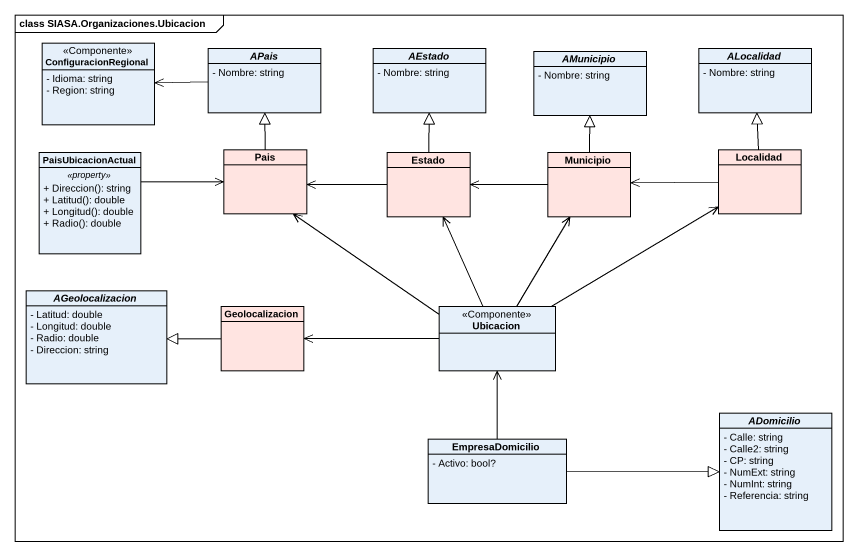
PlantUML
@startuml
mainframe class SIASA.Organizaciones.Ubicacion
hide circle
hide empty members
skinparam classAttributeIconSize 0
class ConfiguracionRegional <<Componente>> {
  - Idioma: string
  - Region: string
}
abstract class APais {
  - Nombre: string
}
abstract class AEstado {
  - Nombre: string
}
abstract class AMunicipio {
  - Nombre: string
}
abstract class ALocalidad {
  - Nombre: string
}
class PaisUbicacionActual {
  .. <<property>> ..
  + Direccion(): string
  + Latitud(): double
  + Longitud(): double
  + Radio(): double
}
class Pais #FFE4E1
class Estado #FFE4E1
class Municipio #FFE4E1
class Localidad #FFE4E1
abstract class AGeolocalizacion {
  - Latitud: double
  - Longitud: double
  - Radio: double
  - Direccion: string
}
class Geolocalizacion #FFE4E1
class Ubicacion <<Componente>>
class EmpresaDomicilio {
  - Activo: bool?
}
abstract class ADomicilio {
  - Calle: string
  - Calle2: string
  - CP: string
  - NumExt: string
  - NumInt: string
  - Referencia: string
}
APais -left-> ConfiguracionRegional
PaisUbicacionActual -right-> Pais
Pais -up-|> APais
Estado -up-|> AEstado
Estado -left-> Pais
Municipio -up-|> AMunicipio
Municipio -left-> Estado
Localidad -up-|> ALocalidad
Localidad -left-> Municipio
Geolocalizacion -left-|> AGeolocalizacion
Ubicacion -up-> Pais
Ubicacion -up-> Estado
Ubicacion -up-> Municipio
Ubicacion -right-> Localidad
Ubicacion -left-> Geolocalizacion
EmpresaDomicilio -up-> Ubicacion
EmpresaDomicilio -right-|> ADomicilio
@enduml
